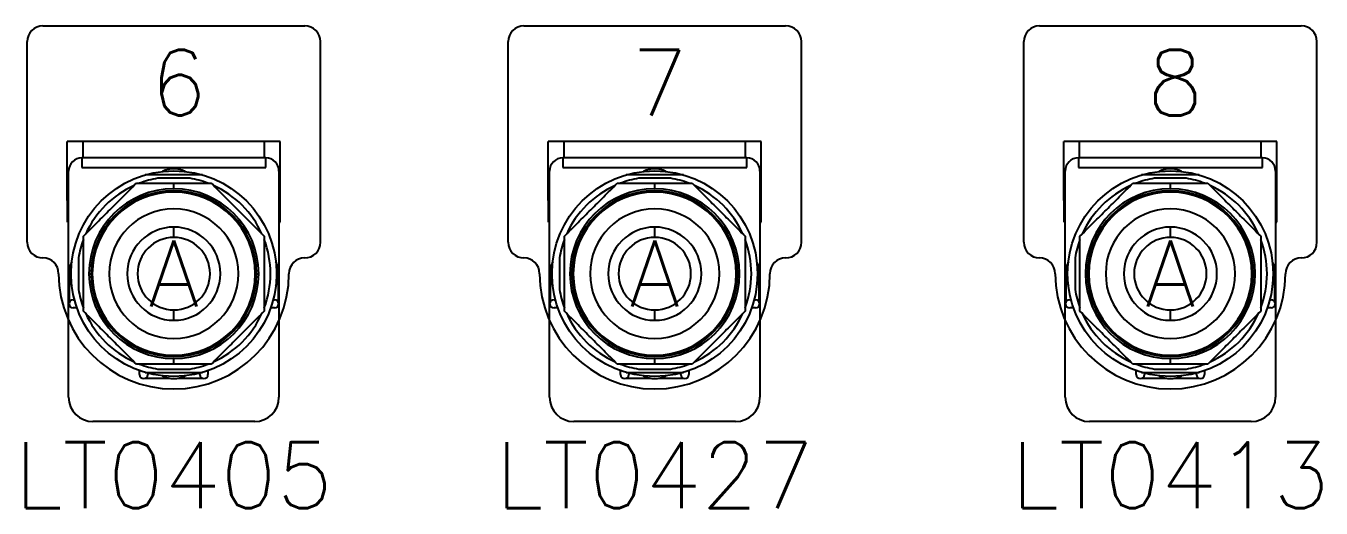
# Model space of a CAD drawing. Header units: inches. Extents: x 0 to 99.3, y 0 to 66.2.
# Drawn here: x 45.89 to 55.75, y 44.83 to 48.49 of the extents above; entities that cross this region are included whole.
import ezdxf
from ezdxf.enums import TextEntityAlignment as Align

# ---------------------------------------------------------------- set-up
doc = ezdxf.new("R2010")
doc.units = ezdxf.units.IN
doc.header["$MEASUREMENT"] = 0
for name, color, linetype in [('PNPG', 72, 'Continuous'), ('PRTG', 130, 'Continuous'), ('PSYMS', 7, 'Continuous'), ('PTAG', 150, 'Continuous')]:
    doc.layers.add(name, color=color, linetype=linetype)
doc.styles.get("Standard").update_dxf_attribs({"font": 'romans.shx'})
doc.styles.add('WD', font='romans.shx')

# ---------------------------------------------------------------- blocks, each defined once
blk = doc.blocks.new('9001KT38LGG31')
at = {"color": 7, "linetype": 'Continuous', "lineweight": 25}
for p, q in [((1.62, 2.129), (0, 2.129)), ((0, 1.68), (0, 2.129)), ((1.62, 1.68), (1.62, 2.129)), ((0.11, 2.004), (0.11, 1.932)), ((1.51, 2.004), (0.11, 2.004)), ((1.51, 1.932), (1.51, 2.004)), ((0.01, 0.185), (0.01, 1.904)), ((0.11, 1.932), (1.51, 1.932)), ((1.0288, 1.874), (0.5913, 1.874)), ((1.61, 1.904), (1.61, 0.185)), ((0.9308, 1.849), (0.6892, 1.849)), ((0.81, 1.7694), (0.81, 1.8115)), ((0.01, 1.68), (0, 1.68)), ((0.0011, 1.516), (0.0011, 1.68)), ((0.81, 1.7439), (0.81, 1.7539)), ((1.62, 1.68), (1.61, 1.68)), ((1.6189, 1.516), (1.6189, 1.68)), ((0.0011, 1.516), (0.01, 1.516)), ((0.81, 1.3996), (0.81, 1.4783)), ((1.61, 1.516), (1.6189, 1.516)), ((0.085, 1.2448), (0.085, 1.0032)), ((0.015, 1.0852), (0.015, 0.9059)), ((0.1646, 1.124), (0.1801, 1.124)), ((1.4399, 1.124), (1.4554, 1.124)), ((1.605, 0.9059), (1.605, 1.0852)), ((0.044, 0.926), (0.0543, 0.926)), ((1.5657, 0.926), (1.576, 0.926)), ((0.0733, 0.864), (0.044, 0.864)), ((0.81, 0.7697), (0.81, 0.8484)), ((1.576, 0.864), (1.5467, 0.864)), ((0.81, 0.4941), (0.81, 0.5041)), ((0.6892, 0.399), (0.9308, 0.399)), ((0.81, 0.4365), (0.81, 0.4786)), ((0.55, 0.358), (0.55, 0.3873)), ((0.5913, 0.374), (1.0288, 0.374)), ((0.5919, 0.329), (0.7827, 0.329)), ((0.612, 0.3683), (0.612, 0.358)), ((0.8374, 0.329), (1.0281, 0.329)), ((1.008, 0.358), (1.008, 0.3683)), ((1.07, 0.3873), (1.07, 0.358)), ((1.425, 0), (0.195, 0))]:
    blk.add_line(p, q, dxfattribs=at)
at = {"color": 8, "linetype": 'Continuous', "lineweight": 25}
for p, q in [((0.12, 2.004), (0.12, 2.129)), ((1.5, 2.004), (1.5, 2.129))]:
    blk.add_line(p, q, dxfattribs=at)
blk.add_circle((0.81, 1.124), 0.7813)
at = {"color": 7, "linetype": 'Continuous', "lineweight": 25}
for centre, radius, start, end in [((0.11, 1.904), 0.1, 90, 180), ((1.51, 1.904), 0.1, 0, 90), ((0.81, 1.733), 0.188, 63.05535, 116.94465), ((0.81, 1.124), 0.735, 114.28868, 155.71132), ((0.81, 1.124), 0.735, 99.4621, 110.71132), ((0.81, 1.124), 0.735, 69.28868, 80.5379), ((0.81, 1.124), 0.735, 24.28868, 65.71132), ((0.81, 1.124), 0.6454, 90, 270), ((0.81, 1.124), 0.6299, 90, 270), ((0.81, 1.124), 0.6199, 90, 270), ((0.81, 1.124), 0.6454, 270, 90), ((0.81, 1.124), 0.6299, 270, 90), ((0.81, 1.124), 0.6199, 270, 90), ((0.81, 1.124), 0.4921, 90, 270), ((0.81, 1.124), 0.4921, 270, 90), ((0.81, 1.124), 0.3543, 90, 270), ((0.81, 1.124), 0.3543, 270, 90), ((0.81, 1.124), 0.735, 159.28868, 170.5379), ((0.81, 1.124), 0.2756, 90, 270), ((0.81, 1.124), 0.2756, 270, 90), ((0.81, 1.124), 0.735, 339.28868, 20.71132), ((0.201, 1.124), 0.19, 151.49725, 208.50275), ((1.419, 1.124), 0.19, 331.49725, 28.50275), ((0.81, 1.124), 0.735, 189.4621, 200.71132), ((0.044, 0.895), 0.031, 90.0046, 269.9954), ((1.576, 0.895), 0.031, 270.0046, 89.9954), ((0.81, 1.124), 0.735, 204.28868, 245.71132), ((0.81, 1.124), 0.735, 294.28868, 335.71132), ((0.81, 1.124), 0.735, 249.28868, 260.5379), ((0.81, 1.124), 0.735, 279.4621, 290.71132), ((0.581, 0.358), 0.031, 180.0046, 359.9954), ((0.81, 0.515), 0.188, 243.05535, 296.94465), ((1.039, 0.358), 0.031, 180.0046, 359.9954), ((0.195, 0.185), 0.185, 180, 270), ((1.425, 0.185), 0.185, 270, 0)]:
    blk.add_arc(centre, radius, start, end, dxfattribs=at)
for points, knots in [([(0.1225, 1.4088), (0.1588, 1.4451), (0.193, 1.4793), (0.2594, 1.5457), (0.2916, 1.5779), (0.3561, 1.6424), (0.3883, 1.6746), (0.4547, 1.741), (0.4889, 1.7752), (0.5252, 1.8115)], [0, 0, 0, 0, 0.25, 0.25, 0.5, 0.5, 0.75, 0.75, 1, 1, 1, 1]), ([(0.5252, 1.8115), (0.5766, 1.8115), (0.6249, 1.8115), (0.7188, 1.8115), (0.7644, 1.8115), (0.81, 1.8115)], [0, 0, 0, 0, 0.5, 0.5, 1, 1, 1, 1]), ([(0.81, 1.8115), (0.8556, 1.8115), (0.9012, 1.8115), (0.9951, 1.8115), (1.0434, 1.8115), (1.0948, 1.8115)], [0, 0, 0, 0, 0.5, 0.5, 1, 1, 1, 1]), ([(1.0948, 1.8115), (1.1311, 1.7752), (1.1653, 1.741), (1.2317, 1.6746), (1.2639, 1.6424), (1.3284, 1.5779), (1.3606, 1.5457), (1.427, 1.4793), (1.4612, 1.4451), (1.4975, 1.4088)], [0, 0, 0, 0, 0.25, 0.25, 0.5, 0.5, 0.75, 0.75, 1, 1, 1, 1]), ([(0.1225, 0.8392), (0.1225, 0.8906), (0.1225, 0.9389), (0.1225, 1.0328), (0.1225, 1.0784), (0.1225, 1.1696), (0.1225, 1.2152), (0.1225, 1.3091), (0.1225, 1.3574), (0.1225, 1.4088)], [0, 0, 0, 0, 0.25, 0.25, 0.5, 0.5, 0.75, 0.75, 1, 1, 1, 1]), ([(1.4975, 1.4088), (1.4975, 1.3574), (1.4975, 1.3091), (1.4975, 1.2152), (1.4975, 1.1696), (1.4975, 1.0784), (1.4975, 1.0328), (1.4975, 0.9389), (1.4975, 0.8906), (1.4975, 0.8392)], [0, 0, 0, 0, 0.25, 0.25, 0.5, 0.5, 0.75, 0.75, 1, 1, 1, 1]), ([(0.5252, 0.4365), (0.4889, 0.4728), (0.4547, 0.507), (0.3883, 0.5734), (0.3561, 0.6056), (0.2916, 0.6701), (0.2594, 0.7023), (0.193, 0.7687), (0.1588, 0.8029), (0.1225, 0.8392)], [0, 0, 0, 0, 0.25, 0.25, 0.5, 0.5, 0.75, 0.75, 1, 1, 1, 1]), ([(1.4975, 0.8392), (1.4612, 0.8029), (1.427, 0.7687), (1.3606, 0.7023), (1.3284, 0.6701), (1.2639, 0.6056), (1.2317, 0.5734), (1.1653, 0.507), (1.1311, 0.4728), (1.0948, 0.4365)], [0, 0, 0, 0, 0.25, 0.25, 0.5, 0.5, 0.75, 0.75, 1, 1, 1, 1]), ([(0.81, 0.4365), (0.7644, 0.4365), (0.7188, 0.4365), (0.6249, 0.4365), (0.5766, 0.4365), (0.5252, 0.4365)], [0, 0, 0, 0, 0.5, 0.5, 1, 1, 1, 1]), ([(1.0948, 0.4365), (1.0434, 0.4365), (0.9951, 0.4365), (0.9012, 0.4365), (0.8556, 0.4365), (0.81, 0.4365)], [0, 0, 0, 0, 0.5, 0.5, 1, 1, 1, 1])]:
    blk.add_open_spline(points, degree=3, knots=knots, dxfattribs=at)
blk = doc.blocks.new('_NPXXD3_RING_NAMETAG')
at = {"layer": 'PNPG'}
for p, q in [((-1.0055, 1.009), (0.9857, 1.009)), ((-1.125, -0.6349), (-1.125, 0.8896)), ((1.1051, -0.6349), (1.1051, 0.8896))]:
    blk.add_line(p, q, dxfattribs=at)
for centre, radius, start, end in [((-1.0055, 0.8896), 0.1195, 90, 180), ((0.9857, 0.8896), 0.1195, 0, 90), ((-1.0055, -0.6349), 0.1195, 180, 270), ((0.9857, -0.6349), 0.1195, 270, 0), ((-1.0055, -0.8739), 0.1195, 0, 90), ((0.9857, -0.8739), 0.1195, 90, 180), ((-0.0099, -0.8739), 0.8761, 180, 0)]:
    blk.add_arc(centre, radius, start, end, dxfattribs=at)

msp = doc.modelspace()

# ---------------------------------------------------------------- block references
at = {"layer": 'PSYMS'}
for p in [(47.0286, 47.4837), (50.6867, 47.4837), (54.6086, 47.4837)]:
    msp.add_blockref('_NPXXD3_RING_NAMETAG', p, dxfattribs=at)
ref = msp.add_blockref('9001KT38LGG31', (46.2087, 45.4858), dxfattribs=at)
ref.add_attrib('P_TAG1', 'LT0405', dxfattribs={"layer": 'PTAG', "height": 0.5, "style": 'WD', "flags": 8}).set_placement((47.0187, 45.0784), align=Align.MIDDLE_CENTER)
ref.add_attrib('RATING1', 'A', dxfattribs={"layer": 'PRTG', "height": 0.5, "style": 'WD', "flags": 8}).set_placement((47.0187, 46.3613), align=Align.CENTER)
ref = msp.add_blockref('9001KT38LGG31', (49.8668, 45.4858), dxfattribs=at)
ref.add_attrib('P_TAG1', 'LT0427', dxfattribs={"layer": 'PTAG', "height": 0.5, "style": 'WD', "flags": 8}).set_placement((50.6768, 45.0784), align=Align.MIDDLE_CENTER)
ref.add_attrib('RATING1', 'A', dxfattribs={"layer": 'PRTG', "height": 0.5, "style": 'WD', "flags": 8}).set_placement((50.6768, 46.3613), align=Align.CENTER)
ref = msp.add_blockref('9001KT38LGG31', (53.7887, 45.4858), dxfattribs=at)
ref.add_attrib('P_TAG1', 'LT0413', dxfattribs={"layer": 'PTAG', "height": 0.5, "style": 'WD', "flags": 8}).set_placement((54.5987, 45.0784), align=Align.MIDDLE_CENTER)
ref.add_attrib('RATING1', 'A', dxfattribs={"layer": 'PRTG', "height": 0.5, "style": 'WD', "flags": 8}).set_placement((54.5987, 46.3613), align=Align.CENTER)

# ---------------------------------------------------------------- texts
at = {"char_height": 0.5, "attachment_point": 1}
for s, heights, insert in [('6', [0], (46.8405, 48.3115)), ('7', [0], (50.4986, 48.3115)), ('8', [0.5], (54.4205, 48.3115))]:
    msp.add_mtext_dynamic_manual_height_columns(s, width=0.561782, gutter_width=0.5, heights=heights, dxfattribs=dict(at, insert=insert))

doc.saveas('drawing.dxf')
